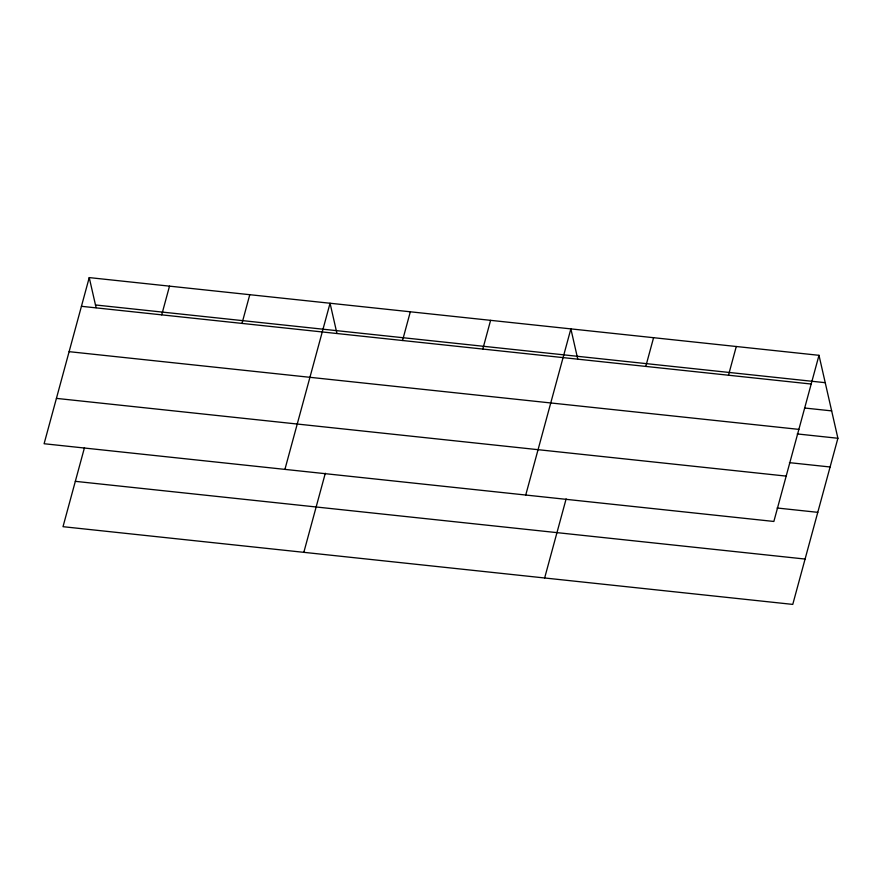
<?xml version="1.0" encoding="UTF-8"?>
<svg xmlns="http://www.w3.org/2000/svg" width="882" height="882" viewBox="0 0 882 882"><rect width="100%" height="100%" fill="white"/><g stroke="black" fill="none" stroke-linecap="round" stroke-linejoin="round"><path stroke-width="1.32" d="M89.236 277.598L44.1 443.734L773.856 521.46L818.992 355.314L89.236 277.598L96.094 307.653M84.496 447.593L63.008 526.686L792.764 604.402L837.9 438.266L818.992 355.314M161.715 314.863L169.509 286.143M241.988 323.407L249.782 294.687M284.919 469.378L330.055 303.243L336.913 333.297M303.827 552.33L325.315 473.237M402.534 340.507L410.328 311.787M482.796 349.063L490.601 320.342M525.738 495.034L570.875 328.887L577.732 358.952M544.646 577.986L566.134 498.881M645.778 366.416L653.584 337.696M728.488 375.225L736.283 346.505M95.477 304.963L825.232 382.689M81.442 306.308L811.186 384.034M804.549 408.002L831.66 410.891M69.116 351.664L798.872 429.38M797.229 433.933L837.9 438.266M789.423 462.653L830.094 466.986M56.426 398.388L786.171 476.104M777.097 507.999L817.779 512.332M75.334 481.34L805.079 559.056"/></g></svg>
